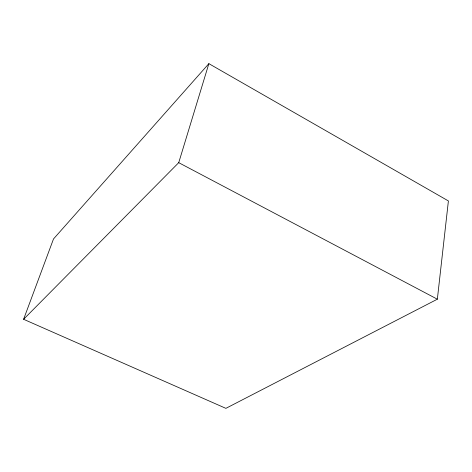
<?xml version="1.0" encoding="UTF-8"?>
<svg xmlns="http://www.w3.org/2000/svg" width="472" height="472" viewBox="0 0 472 472"><rect width="100%" height="100%" fill="white"/><g stroke="black" fill="none" stroke-linecap="round" stroke-linejoin="round"><path stroke-width="0.71" d="M437.349 299.195L448.4 200.942L208.866 63.649L53.495 238.968L23.6 319.284L225.881 408.351L437.349 299.195L178.729 162.669L23.6 319.284M178.729 162.669L208.866 63.649"/></g></svg>
